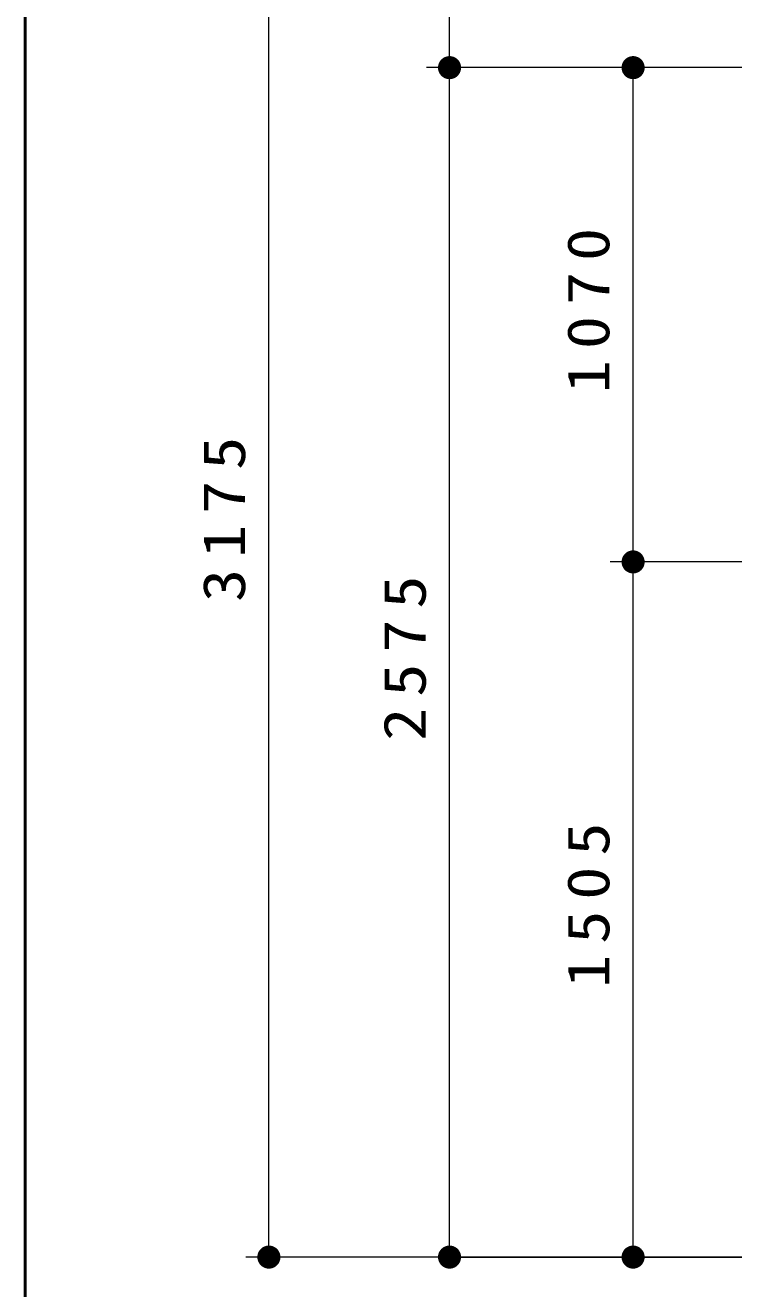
# Model space of a CAD drawing. Units: millimetres on the paper, scale 1:50. Extents: x -385 to 840, y 0 to 267.
# Drawn here: x 35 to 65.7, y 165.7 to 220.4 of the extents above; entities that cross this region are included whole.
import ezdxf

# ---------------------------------------------------------------- set-up
doc = ezdxf.new("R2010")
doc.units = ezdxf.units.MM
doc.layers.add('1_50', color=7, linetype='Continuous', lineweight=25)
doc.layers.add('LY_3', color=7, linetype='Continuous', lineweight=13)
doc.styles.add('ＭＳ ゴシック', font='')
doc.styles.get('ＭＳ ゴシック').set_extended_font_data('MS Gothic')

# ---------------------------------------------------------------- blocks, each defined once
blk = doc.blocks.new('filled_dot')
at = {"color": 0, "linetype": 'Continuous', "lineweight": -2, "const_width": 1.25}
blk.add_lwpolyline([(-0.625, 0, 1), (0.625, 0, 1)], format="xyb", close=True, dxfattribs=at)

msp = doc.modelspace()

# ---------------------------------------------------------------- linework, layer by layer
at = {"layer": '1_50', "lineweight": 13}
for p, q in [((45.547, 167.104), (45.547, 230.604)), ((53.368, 218.604), (53.368, 230.604)), ((88.62, 218.604), (52.368, 218.604)), ((53.368, 167.104), (53.368, 218.604)), ((61.316, 197.204), (61.316, 218.604)), ((88.62, 197.204), (60.316, 197.204)), ((61.316, 167.104), (61.316, 197.204)), ((52.368, 167.104), (44.547, 167.104)), ((80.225, 167.104), (52.368, 167.104))]:
    msp.add_line(p, q, dxfattribs=at)
at = {"layer": '1_50'}
msp.add_line((53.368, 167.104), (238.466, 167.104), dxfattribs=at)
at = {"layer": 'LY_3', "lineweight": 50}
msp.add_line((35, 267), (35, 0), dxfattribs=at)

# ---------------------------------------------------------------- block references
at = {"layer": '1_50', "lineweight": 13, "xscale": 0.4, "yscale": 0.4}
for p, rotation in [((53.368, 218.604), 90), ((53.368, 218.604), 270), ((61.316, 218.604), 270), ((61.316, 197.204), 90), ((61.316, 197.204), 270), ((45.547, 167.104), 90), ((53.368, 167.104), 90), ((61.316, 167.104), 90)]:
    msp.add_blockref('filled_dot', p, dxfattribs=dict(at, rotation=rotation))

# ---------------------------------------------------------------- texts
at = {"layer": '1_50', "char_height": 1.833, "attachment_point": 8, "rotation": 90, "style": 'ＭＳ ゴシック'}
for s, insert in [('\\T1.33;\\W1.15;1070', (60.316, 208.325)), ('\\T1.33;\\W1.15;3175', (44.547, 199.282)), ('\\T1.33;\\W1.15;2575', (52.368, 193.271)), ('\\T1.33;\\W1.15;1505', (60.316, 182.577))]:
    msp.add_mtext(s, dxfattribs=dict(at, insert=insert))

doc.saveas('drawing.dxf')
